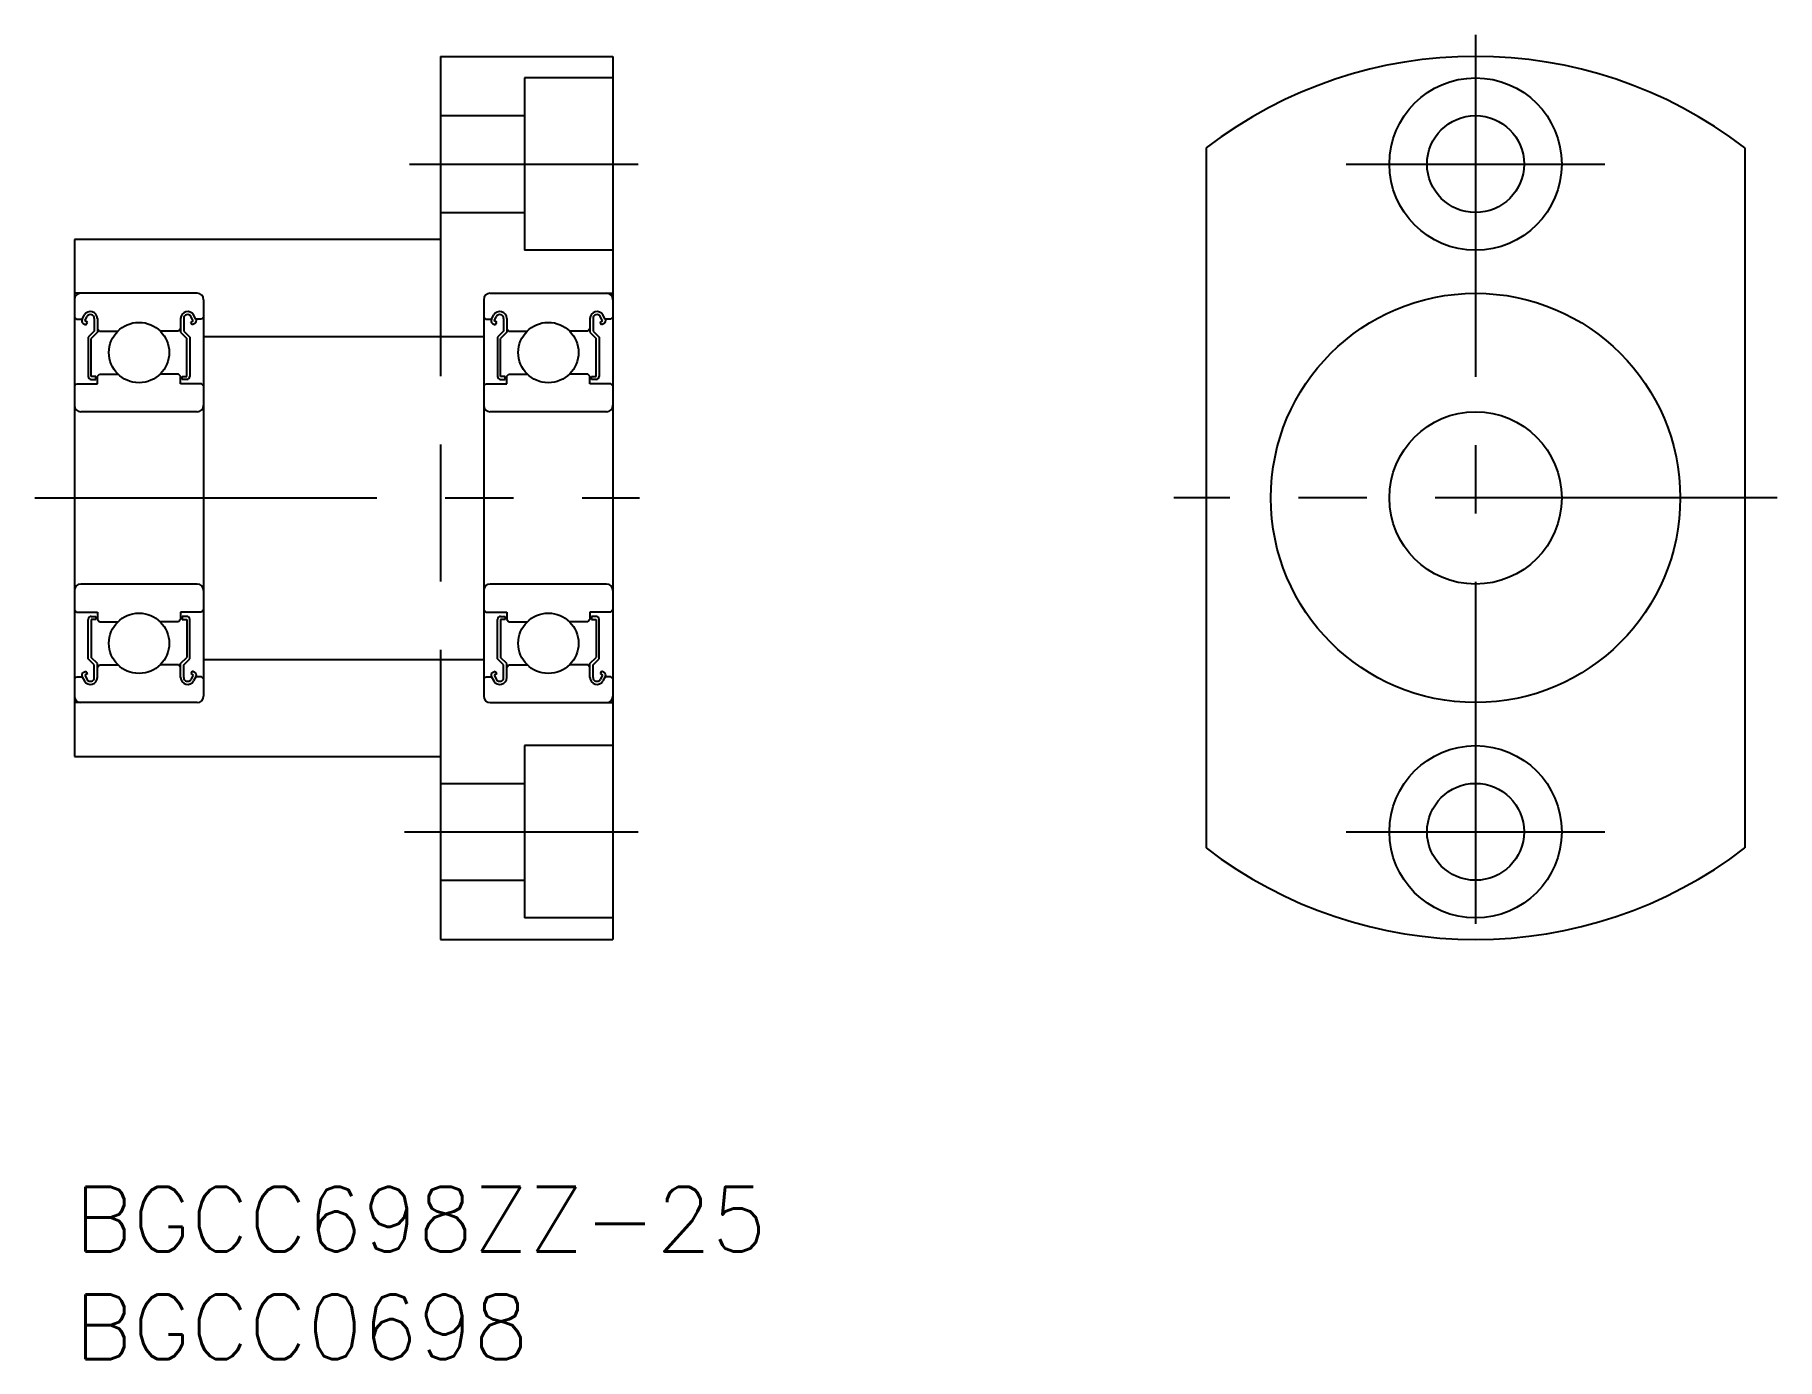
# Model space of a CAD drawing. Extents: x -1.8 to 79, y -8 to 53.5.
import ezdxf

# ---------------------------------------------------------------- set-up
doc = ezdxf.new("R2010")
doc.units = 0
doc.header["$LTSCALE"] = 0.5
doc.linetypes.add('CENTER', pattern=[50.8, 31.75, -6.35, 6.35, -6.35])
doc.linetypes.add('DASHED', pattern=[19.05, 12.7, -6.35])
for name, color, linetype in [('MSM_CENTER', 1, 'CENTER'), ('MSM_CONTINUOUS', 7, 'CONTINUOUS'), ('MSM_DASHED', 4, 'DASHED'), ('MSM_PART_NUMBER', 7, 'CONTINUOUS')]:
    doc.layers.add(name, color=color, linetype=linetype)
doc.styles.get("Standard").update_dxf_attribs({"font": 'txt.shx', "height": 3, "bigfont": 'bigfont.shx'})

msp = doc.modelspace()

# ---------------------------------------------------------------- linework, layer by layer
at = {"layer": 'MSM_CENTER'}
for p, q in [((65.037, 53.483), (65.037, 10.483)), ((15.55, 47.483), (26.176, 47.483)), ((59.037, 47.483), (71.037, 47.483)), ((-1.835, 31.983), (26.238, 31.983)), ((79.037, 31.983), (51.037, 31.983)), ((15.324, 16.483), (26.176, 16.483)), ((59.037, 16.483), (71.037, 16.483))]:
    msp.add_line(p, q, dxfattribs=at)
at = {"layer": 'MSM_CONTINUOUS'}
for p, q in [((17, 52.483), (25, 52.483)), ((17, 52.483), (17, 43.983)), ((25, 52.483), (25, 11.483)), ((20.9, 51.483), (20.9, 43.483)), ((25, 51.483), (20.9, 51.483)), ((17, 49.733), (20.9, 49.733)), ((52.537, 48.231), (52.537, 15.735)), ((77.537, 48.231), (77.537, 15.735)), ((17, 45.233), (20.9, 45.233)), ((0, 43.983), (0, 19.983)), ((17, 43.983), (0, 43.983)), ((25, 43.483), (20.9, 43.483)), ((5.7, 41.483), (0, 41.483)), ((19.3, 41.483), (25, 41.483)), ((0.356, 40.283), (0.472, 40.479)), ((5.644, 40.283), (5.528, 40.479)), ((6, 41.183), (6, 22.783)), ((19, 41.183), (19, 22.783)), ((19.356, 40.283), (19.472, 40.479)), ((24.644, 40.283), (24.528, 40.479)), ((0, 40.383), (0.1, 40.283)), ((0.1, 40.283), (0.356, 40.283)), ((0.408, 40.088), (0.531, 40.017)), ((0.479, 40.211), (0.595, 40.408)), ((0.602, 40.14), (0.479, 40.211)), ((0.531, 40.017), (0.602, 40.14)), ((0.924, 39.733), (0.64, 39.448)), ((1.067, 39.674), (0.782, 39.389)), ((0.924, 40.319), (0.924, 39.733)), ((1.067, 40.319), (1.067, 39.674)), ((1.067, 39.833), (1.167, 39.733)), ((1.167, 39.733), (2.02, 39.733)), ((4.833, 39.733), (3.98, 39.733)), ((4.933, 39.833), (4.833, 39.733)), ((4.933, 40.319), (4.933, 39.674)), ((4.933, 39.674), (5.218, 39.389)), ((5.076, 40.319), (5.076, 39.733)), ((5.076, 39.733), (5.36, 39.448)), ((5.398, 40.14), (5.521, 40.211)), ((5.469, 40.017), (5.398, 40.14)), ((5.521, 40.211), (5.405, 40.408)), ((5.592, 40.088), (5.469, 40.017)), ((5.9, 40.283), (5.644, 40.283)), ((6, 40.383), (5.9, 40.283)), ((19, 40.383), (19.1, 40.283)), ((19.1, 40.283), (19.356, 40.283)), ((19.408, 40.088), (19.531, 40.017)), ((19.479, 40.211), (19.595, 40.408)), ((19.602, 40.14), (19.479, 40.211)), ((19.531, 40.017), (19.602, 40.14)), ((19.924, 39.733), (19.64, 39.448)), ((20.067, 39.674), (19.782, 39.389)), ((19.924, 40.319), (19.924, 39.733)), ((20.067, 40.319), (20.067, 39.674)), ((20.067, 39.833), (20.167, 39.733)), ((20.167, 39.733), (21.02, 39.733)), ((23.833, 39.733), (22.98, 39.733)), ((23.933, 39.833), (23.833, 39.733)), ((23.933, 40.319), (23.933, 39.674)), ((23.933, 39.674), (24.218, 39.389)), ((24.076, 40.319), (24.076, 39.733)), ((24.076, 39.733), (24.36, 39.448)), ((24.398, 40.14), (24.521, 40.211)), ((24.469, 40.017), (24.398, 40.14)), ((24.521, 40.211), (24.405, 40.408)), ((24.592, 40.088), (24.469, 40.017)), ((24.9, 40.283), (24.644, 40.283)), ((25, 40.383), (24.9, 40.283)), ((0.64, 39.448), (0.64, 37.625)), ((0.782, 37.625), (0.782, 39.389)), ((5.218, 37.625), (5.218, 39.389)), ((5.36, 39.448), (5.36, 37.625)), ((6, 39.483), (19, 39.483)), ((19.64, 39.448), (19.64, 37.625)), ((19.782, 37.625), (19.782, 39.389)), ((24.218, 37.625), (24.218, 39.389)), ((24.36, 39.448), (24.36, 37.625)), ((0, 37.183), (0.1, 37.283)), ((0.1, 37.283), (1.067, 37.283)), ((0.996, 37.625), (0.782, 37.625)), ((0.782, 37.483), (0.996, 37.483)), ((0.996, 37.483), (0.996, 37.625)), ((1.067, 37.633), (1.167, 37.733)), ((1.067, 37.283), (1.067, 37.633)), ((1.167, 37.733), (2.02, 37.733)), ((4.833, 37.733), (3.98, 37.733)), ((4.933, 37.633), (4.833, 37.733)), ((4.933, 37.283), (4.933, 37.633)), ((5.9, 37.283), (4.933, 37.283)), ((5.004, 37.625), (5.218, 37.625)), ((5.004, 37.483), (5.004, 37.625)), ((5.218, 37.483), (5.004, 37.483)), ((6, 37.183), (5.9, 37.283)), ((19, 37.183), (19.1, 37.283)), ((19.1, 37.283), (20.067, 37.283)), ((19.996, 37.625), (19.782, 37.625)), ((19.782, 37.483), (19.996, 37.483)), ((19.996, 37.483), (19.996, 37.625)), ((20.067, 37.633), (20.167, 37.733)), ((20.067, 37.283), (20.067, 37.633)), ((20.167, 37.733), (21.02, 37.733)), ((23.833, 37.733), (22.98, 37.733)), ((23.933, 37.633), (23.833, 37.733)), ((23.933, 37.283), (23.933, 37.633)), ((24.9, 37.283), (23.933, 37.283)), ((24.004, 37.625), (24.218, 37.625)), ((24.004, 37.483), (24.004, 37.625)), ((24.218, 37.483), (24.004, 37.483)), ((25, 37.183), (24.9, 37.283)), ((5.7, 35.983), (0.3, 35.983)), ((24.7, 35.983), (19.3, 35.983)), ((5.7, 27.983), (0.3, 27.983)), ((24.7, 27.983), (19.3, 27.983)), ((0, 26.783), (0.1, 26.683)), ((6, 26.783), (5.9, 26.683)), ((19, 26.783), (19.1, 26.683)), ((25, 26.783), (24.9, 26.683)), ((0.1, 26.683), (1.067, 26.683)), ((0.64, 24.517), (0.64, 26.34)), ((0.782, 26.483), (0.996, 26.483)), ((0.782, 26.34), (0.782, 24.576)), ((0.996, 26.34), (0.782, 26.34)), ((0.996, 26.483), (0.996, 26.34)), ((1.067, 26.683), (1.067, 26.333)), ((1.067, 26.333), (1.167, 26.233)), ((1.167, 26.233), (2.02, 26.233)), ((4.833, 26.233), (3.98, 26.233)), ((4.933, 26.333), (4.833, 26.233)), ((4.933, 26.683), (4.933, 26.333)), ((5.9, 26.683), (4.933, 26.683)), ((5.004, 26.483), (5.004, 26.34)), ((5.218, 26.483), (5.004, 26.483)), ((5.004, 26.34), (5.218, 26.34)), ((5.218, 26.34), (5.218, 24.576)), ((5.36, 24.517), (5.36, 26.34)), ((19.1, 26.683), (20.067, 26.683)), ((19.64, 24.517), (19.64, 26.34)), ((19.782, 26.483), (19.996, 26.483)), ((19.782, 26.34), (19.782, 24.576)), ((19.996, 26.34), (19.782, 26.34)), ((19.996, 26.483), (19.996, 26.34)), ((20.067, 26.683), (20.067, 26.333)), ((20.067, 26.333), (20.167, 26.233)), ((20.167, 26.233), (21.02, 26.233)), ((23.833, 26.233), (22.98, 26.233)), ((23.933, 26.333), (23.833, 26.233)), ((23.933, 26.683), (23.933, 26.333)), ((24.9, 26.683), (23.933, 26.683)), ((24.004, 26.483), (24.004, 26.34)), ((24.218, 26.483), (24.004, 26.483)), ((24.004, 26.34), (24.218, 26.34)), ((24.218, 26.34), (24.218, 24.576)), ((24.36, 24.517), (24.36, 26.34)), ((0.924, 24.233), (0.64, 24.517)), ((1.067, 24.291), (0.782, 24.576)), ((1.067, 23.646), (1.067, 24.291)), ((4.933, 24.291), (5.218, 24.576)), ((4.933, 23.646), (4.933, 24.291)), ((5.076, 24.233), (5.36, 24.517)), ((6, 24.483), (19, 24.483)), ((19.924, 24.233), (19.64, 24.517)), ((20.067, 24.291), (19.782, 24.576)), ((20.067, 23.646), (20.067, 24.291)), ((23.933, 24.291), (24.218, 24.576)), ((23.933, 23.646), (23.933, 24.291)), ((24.076, 24.233), (24.36, 24.517)), ((0, 23.583), (0.1, 23.683)), ((0.1, 23.683), (0.356, 23.683)), ((0.356, 23.683), (0.472, 23.486)), ((0.408, 23.877), (0.531, 23.948)), ((0.602, 23.825), (0.479, 23.754)), ((0.479, 23.754), (0.595, 23.558)), ((0.531, 23.948), (0.602, 23.825)), ((0.924, 23.646), (0.924, 24.233)), ((1.067, 24.133), (1.167, 24.233)), ((1.167, 24.233), (2.02, 24.233)), ((4.833, 24.233), (3.98, 24.233)), ((4.933, 24.133), (4.833, 24.233)), ((5.076, 23.646), (5.076, 24.233)), ((5.469, 23.948), (5.398, 23.825)), ((5.398, 23.825), (5.521, 23.754)), ((5.521, 23.754), (5.405, 23.558)), ((5.592, 23.877), (5.469, 23.948)), ((5.644, 23.683), (5.528, 23.486)), ((5.9, 23.683), (5.644, 23.683)), ((6, 23.583), (5.9, 23.683)), ((19, 23.583), (19.1, 23.683)), ((19.1, 23.683), (19.356, 23.683)), ((19.356, 23.683), (19.472, 23.486)), ((19.408, 23.877), (19.531, 23.948)), ((19.602, 23.825), (19.479, 23.754)), ((19.479, 23.754), (19.595, 23.558)), ((19.531, 23.948), (19.602, 23.825)), ((19.924, 23.646), (19.924, 24.233)), ((20.067, 24.133), (20.167, 24.233)), ((20.167, 24.233), (21.02, 24.233)), ((23.833, 24.233), (22.98, 24.233)), ((23.933, 24.133), (23.833, 24.233)), ((24.076, 23.646), (24.076, 24.233)), ((24.469, 23.948), (24.398, 23.825)), ((24.398, 23.825), (24.521, 23.754)), ((24.521, 23.754), (24.405, 23.558)), ((24.592, 23.877), (24.469, 23.948)), ((24.644, 23.683), (24.528, 23.486)), ((24.9, 23.683), (24.644, 23.683)), ((25, 23.583), (24.9, 23.683)), ((5.7, 22.483), (0, 22.483)), ((19.3, 22.483), (25, 22.483)), ((20.9, 20.483), (20.9, 12.483)), ((25, 20.483), (20.9, 20.483)), ((0, 19.983), (17, 19.983)), ((17, 19.983), (17, 11.483)), ((17, 18.733), (20.9, 18.733)), ((17, 14.233), (20.9, 14.233)), ((25, 12.483), (20.9, 12.483)), ((17, 11.483), (25, 11.483))]:
    msp.add_line(p, q, dxfattribs=at)
for centre, radius in [((65.037, 47.483), 4), ((65.037, 47.483), 2.25), ((65.037, 31.983), 9.5), ((3, 38.733), 1.4), ((22, 38.733), 1.4), ((65.037, 31.983), 4), ((3, 25.233), 1.4), ((22, 25.233), 1.4), ((65.037, 16.483), 4), ((65.037, 16.483), 2.25)]:
    msp.add_circle(centre, radius, dxfattribs=at)
for centre, radius, start, end in [((65.037, 31.983), 20.5, 52.42813, 127.57187), ((0.3, 41.183), 0.3, 90, 180), ((5.7, 41.183), 0.3, 0, 90), ((19.3, 41.183), 0.3, 90, 180), ((24.7, 41.183), 0.3, 0, 90), ((0.748, 40.319), 0.319, 0, 150.00027), ((0.748, 40.319), 0.177, 0, 150.00316), ((5.252, 40.319), 0.319, 29.99973, 180), ((5.252, 40.319), 0.177, 29.99684, 180), ((19.748, 40.319), 0.319, 0, 150.00027), ((19.748, 40.319), 0.177, 0, 150.00316), ((24.252, 40.319), 0.319, 29.99973, 180), ((24.252, 40.319), 0.177, 29.99684, 180), ((0.479, 40.211), 0.142, 149.99035, 240.00186), ((5.521, 40.211), 0.142, 299.99814, 30.00965), ((19.479, 40.211), 0.142, 149.99035, 240.00186), ((24.521, 40.211), 0.142, 299.99814, 30.00965), ((0.782, 37.625), 0.142, 180.00005, 270.00003), ((5.218, 37.625), 0.142, 269.99997, 359.99995), ((19.782, 37.625), 0.142, 180.00005, 270.00003), ((24.218, 37.625), 0.142, 269.99997, 359.99995), ((0.3, 36.283), 0.3, 180, 270), ((5.7, 36.283), 0.3, 270, 0), ((19.3, 36.283), 0.3, 180, 270), ((24.7, 36.283), 0.3, 270, 0), ((0.3, 27.683), 0.3, 90, 180), ((5.7, 27.683), 0.3, 0, 90), ((19.3, 27.683), 0.3, 90, 180), ((24.7, 27.683), 0.3, 0, 90), ((0.782, 26.34), 0.142, 89.99997, 179.99995), ((5.218, 26.34), 0.142, 0.00005, 90.00003), ((19.782, 26.34), 0.142, 89.99997, 179.99995), ((24.218, 26.34), 0.142, 0.00005, 90.00003), ((0.479, 23.754), 0.142, 119.99814, 210.00965), ((0.748, 23.646), 0.319, 209.99973, 0), ((0.748, 23.646), 0.177, 209.99684, 0), ((5.252, 23.646), 0.319, 180, 330.00027), ((5.252, 23.646), 0.177, 180, 330.00316), ((5.521, 23.754), 0.142, 329.99035, 60.00186), ((19.479, 23.754), 0.142, 119.99814, 210.00965), ((19.748, 23.646), 0.319, 209.99973, 0), ((19.748, 23.646), 0.177, 209.99684, 0), ((24.252, 23.646), 0.319, 180, 330.00027), ((24.252, 23.646), 0.177, 180, 330.00316), ((24.521, 23.754), 0.142, 329.99035, 60.00186), ((0.3, 22.783), 0.3, 180, 270), ((5.7, 22.783), 0.3, 270, 0), ((19.3, 22.783), 0.3, 180, 270), ((24.7, 22.783), 0.3, 270, 0), ((65.037, 31.983), 20.5, 232.42813, 307.57187)]:
    msp.add_arc(centre, radius, start, end, dxfattribs=at)
at = {"layer": 'MSM_DASHED'}
msp.add_line((17, 43.983), (17, 19.983), dxfattribs=at)

# ---------------------------------------------------------------- texts
at = {"layer": 'MSM_PART_NUMBER'}
for s, p in [('BGCC698ZZ-25', (0, -3)), ('BGCC0698', (0, -8))]:
    msp.add_text(s, height=3, dxfattribs=at).set_placement(p)

doc.saveas('drawing.dxf')
